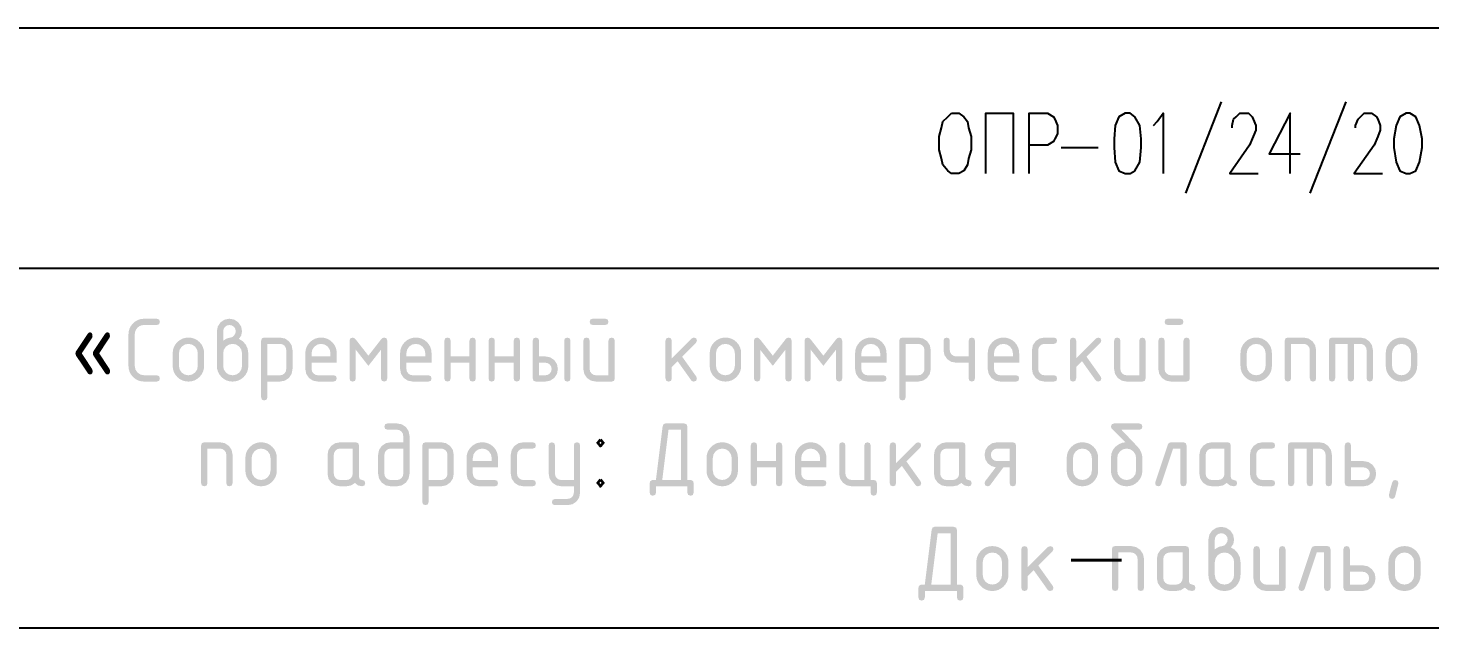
# Model space of a CAD drawing. Header units: millimetres. Extents: x 0 to 420, y 0 to 297.
# Drawn here: x 320.28 to 368.44, y 26.54 to 47.16 of the extents above; entities that cross this region are included whole.
import ezdxf

# ---------------------------------------------------------------- set-up
doc = ezdxf.new("R2010")
doc.units = ezdxf.units.MM
doc.layers.get('0').update_dxf_attribs({"linetype": 'CONTINUOUS'})
doc.styles.get("Standard").update_dxf_attribs({"font": 'STANDARD'})

msp = doc.modelspace()

# ---------------------------------------------------------------- hatches: boundary and pattern name
at = {"true_color": 0x000007}
for points in [[(324.699274, 37.170387), (324.780164, 37.14324), (324.807312, 37.062349), (324.780164, 36.981251), (324.699274, 36.954311), (324.267672, 36.954311), (324.180046, 36.944286), (324.104099, 36.91421), (324.039934, 36.864084), (323.987655, 36.793907), (323.954444, 36.714946), (323.943557, 36.630196), (323.943557, 35.550365), (323.967191, 35.425584), (324.038366, 35.32106), (324.142891, 35.249884), (324.267672, 35.226251), (324.699274, 35.226251), (324.780164, 35.199104), (324.807312, 35.118213), (324.780164, 35.037115), (324.699274, 35.010175), (324.267672, 35.010175), (324.159453, 35.020002), (324.059657, 35.049518), (323.968233, 35.098774), (323.885129, 35.167822), (323.81608, 35.250926), (323.766824, 35.342351), (323.737308, 35.442146), (323.727481, 35.550365), (323.727481, 36.630196), (323.737308, 36.738097), (323.766824, 36.837729), (323.81608, 36.929093), (323.885129, 37.012188), (323.968233, 37.081323), (324.059657, 37.130769), (324.159453, 37.160474), (324.267672, 37.170387)], [(331.971118, 35.550365), (331.538965, 36.103234), (331.538965, 35.118213), (331.511818, 35.037115), (331.430927, 35.010175), (331.349829, 35.037115), (331.322888, 35.118213), (331.322888, 36.41412), (331.349829, 36.495011), (331.430927, 36.522158), (331.484739, 36.504864), (331.538965, 36.453256), (331.971118, 35.900387), (332.402719, 36.453256), (332.456532, 36.504864), (332.510757, 36.522158), (332.591648, 36.495011), (332.618796, 36.41412), (332.618796, 35.118213), (332.591648, 35.037115), (332.510757, 35.010175), (332.42966, 35.037115), (332.402719, 35.118213), (332.402719, 36.103234)], [(334.796064, 35.658404), (334.796064, 35.118213), (334.768917, 35.037115), (334.688026, 35.010175), (334.606928, 35.037115), (334.579988, 35.118213), (334.579988, 36.41412), (334.606928, 36.495011), (334.688026, 36.522158), (334.768917, 36.495011), (334.796064, 36.41412), (334.796064, 35.87448), (335.443742, 35.87448), (335.443742, 36.41412), (335.470683, 36.495011), (335.55178, 36.522158), (335.632671, 36.495011), (335.659819, 36.41412), (335.659819, 35.118213), (335.632671, 35.037115), (335.55178, 35.010175), (335.470683, 35.037115), (335.443742, 35.118213), (335.443742, 35.658404)], [(336.315146, 35.658404), (336.315146, 35.118213), (336.287998, 35.037115), (336.207108, 35.010175), (336.12601, 35.037115), (336.099069, 35.118213), (336.099069, 36.41412), (336.12601, 36.495011), (336.207108, 36.522158), (336.287998, 36.495011), (336.315146, 36.41412), (336.315146, 35.87448), (336.962824, 35.87448), (336.962824, 36.41412), (336.989764, 36.495011), (337.070862, 36.522158), (337.151753, 36.495011), (337.1789, 36.41412), (337.1789, 35.118213), (337.151753, 35.037115), (337.070862, 35.010175), (336.989764, 35.037115), (336.962824, 35.118213), (336.962824, 35.658404)], [(342.39484, 35.812193), (343.073937, 36.49129), (343.150556, 36.522158), (343.231447, 36.495011), (343.258594, 36.41412), (343.226073, 36.339155), (342.751476, 35.864558), (343.237648, 35.1805), (343.258594, 35.116559), (343.231447, 35.036702), (343.150556, 35.010175), (343.099224, 35.021474), (343.060708, 35.055925), (342.596034, 35.709115), (342.39484, 35.507922), (342.39484, 35.118213), (342.367693, 35.037115), (342.286802, 35.010175), (342.205704, 35.037115), (342.178764, 35.118213), (342.178764, 36.41412), (342.205704, 36.495011), (342.286802, 36.522158), (342.367693, 36.495011), (342.39484, 36.41412)], [(345.865156, 35.550365), (345.433003, 36.103234), (345.433003, 35.118213), (345.405856, 35.037115), (345.324965, 35.010175), (345.243867, 35.037115), (345.216927, 35.118213), (345.216927, 36.41412), (345.243867, 36.495011), (345.324965, 36.522158), (345.378777, 36.504864), (345.433003, 36.453256), (345.865156, 35.900387), (346.296757, 36.453256), (346.35057, 36.504864), (346.404795, 36.522158), (346.485686, 36.495011), (346.512834, 36.41412), (346.512834, 35.118213), (346.485686, 35.037115), (346.404795, 35.010175), (346.323698, 35.037115), (346.296757, 35.118213), (346.296757, 36.103234)], [(347.603174, 35.550365), (347.171021, 36.103234), (347.171021, 35.118213), (347.143873, 35.037115), (347.062983, 35.010175), (346.981885, 35.037115), (346.954944, 35.118213), (346.954944, 36.41412), (346.981885, 36.495011), (347.062983, 36.522158), (347.116795, 36.504864), (347.171021, 36.453256), (347.603174, 35.900387), (348.034775, 36.453256), (348.088588, 36.504864), (348.142813, 36.522158), (348.223704, 36.495011), (348.250852, 36.41412), (348.250852, 35.118213), (348.223704, 35.037115), (348.142813, 35.010175), (348.061716, 35.037115), (348.034775, 35.118213), (348.034775, 36.103234)], [(352.810956, 36.41412), (352.810956, 35.118213), (352.783809, 35.037115), (352.702918, 35.010175), (352.62182, 35.037115), (352.59488, 35.118213), (352.59488, 35.658404), (352.163278, 35.658404), (351.997569, 35.68941), (351.857905, 35.782427), (351.762682, 35.919542), (351.731125, 36.082288), (351.731125, 36.41412), (351.758066, 36.495011), (351.839163, 36.522158), (351.920054, 36.495011), (351.947202, 36.41412), (351.947202, 36.090005), (351.96298, 36.007736), (352.010591, 35.93787), (352.080527, 35.890259), (352.163278, 35.87448), (352.59488, 35.87448), (352.59488, 36.41412), (352.62182, 36.495011), (352.702918, 36.522158), (352.783809, 36.495011)], [(354.985365, 36.090005), (354.985365, 35.442327), (355.001143, 35.359576), (355.048754, 35.289641), (355.11869, 35.242029), (355.201441, 35.226251), (355.525004, 35.226251), (355.605895, 35.199104), (355.633043, 35.118213), (355.605895, 35.037115), (355.525004, 35.010175), (355.201441, 35.010175), (355.033665, 35.041318), (354.894414, 35.1353), (354.800432, 35.274551), (354.769288, 35.442327), (354.769288, 36.090005), (354.800432, 36.257575), (354.894414, 36.397032), (355.033665, 36.490808), (355.201441, 36.522158), (355.525004, 36.522158), (355.605895, 36.495011), (355.633043, 36.41412), (355.605895, 36.333022), (355.525004, 36.306082), (355.201441, 36.306082), (355.117794, 36.290372), (355.048203, 36.243243), (355.001074, 36.173445)], [(356.288878, 35.812193), (356.967975, 36.49129), (357.044594, 36.522158), (357.125485, 36.495011), (357.152632, 36.41412), (357.120111, 36.339155), (356.645514, 35.864558), (357.131686, 35.1805), (357.152632, 35.116559), (357.125485, 35.036702), (357.044594, 35.010175), (356.993262, 35.021474), (356.954746, 35.055925), (356.490072, 35.709115), (356.288878, 35.507922), (356.288878, 35.118213), (356.261731, 35.037115), (356.18084, 35.010175), (356.099742, 35.037115), (356.072802, 35.118213), (356.072802, 36.41412), (356.099742, 36.495011), (356.18084, 36.522158), (356.261731, 36.495011), (356.288878, 36.41412)], [(358.671714, 36.41412), (358.671714, 35.118213), (358.644566, 35.037115), (358.563676, 35.010175), (358.024036, 35.010175), (357.85626, 35.041318), (357.717009, 35.1353), (357.623027, 35.274551), (357.591883, 35.442327), (357.591883, 36.41412), (357.618824, 36.495011), (357.699921, 36.522158), (357.780812, 36.495011), (357.80796, 36.41412), (357.80796, 35.442327), (357.823738, 35.359576), (357.871349, 35.289641), (357.941285, 35.242029), (358.024036, 35.226251), (358.455637, 35.226251), (358.455637, 36.41412), (358.482578, 36.495011), (358.563676, 36.522158), (358.644566, 36.495011)], [(363.452641, 35.118213), (363.452641, 36.41412), (363.479582, 36.495011), (363.560679, 36.522158), (364.10087, 36.522158), (364.266993, 36.490463), (364.406243, 36.39593), (364.500777, 36.25661), (364.532472, 36.090005), (364.532472, 35.118213), (364.505324, 35.037115), (364.424434, 35.010175), (364.343336, 35.037115), (364.316395, 35.118213), (364.316395, 36.090005), (364.300755, 36.174341), (364.254108, 36.243794), (364.184724, 36.290441), (364.10087, 36.306082), (363.668717, 36.306082), (363.668717, 35.118213), (363.64157, 35.037115), (363.560679, 35.010175), (363.479582, 35.037115)], [(365.079761, 36.522158), (366.051553, 36.522158), (366.218158, 36.490463), (366.357478, 36.39593), (366.452011, 36.25661), (366.483706, 36.090005), (366.483706, 35.118213), (366.456559, 35.037115), (366.375668, 35.010175), (366.29457, 35.037115), (366.26763, 35.118213), (366.26763, 36.090005), (366.251989, 36.174341), (366.205342, 36.243794), (366.135889, 36.290441), (366.051553, 36.306082), (365.835477, 36.306082), (365.835477, 35.118213), (365.808329, 35.037115), (365.727439, 35.010175), (365.646823, 35.037115), (365.619952, 35.118213), (365.619952, 36.306082), (365.187799, 36.306082), (365.187799, 35.118213), (365.160652, 35.037115), (365.079761, 35.010175), (364.998663, 35.037115), (364.971722, 35.118213), (364.971722, 36.41412), (364.998663, 36.495011)], [(326.225246, 31.51971), (326.225246, 32.815617), (326.252187, 32.896508), (326.333284, 32.923655), (326.873475, 32.923655), (327.039598, 32.891961), (327.178849, 32.797427), (327.273382, 32.658107), (327.305077, 32.491503), (327.305077, 31.51971), (327.277929, 31.438613), (327.197039, 31.411672), (327.115941, 31.438613), (327.089, 31.51971), (327.089, 32.491503), (327.07336, 32.575839), (327.026713, 32.645292), (326.957329, 32.691938), (326.873475, 32.707579), (326.441322, 32.707579), (326.441322, 31.51971), (326.414175, 31.438613), (326.333284, 31.411672), (326.252187, 31.438613)], [(337.078261, 32.491503), (337.078261, 31.843825), (337.09404, 31.761073), (337.141651, 31.691138), (337.211586, 31.643527), (337.294338, 31.627748), (337.617901, 31.627748), (337.698792, 31.600601), (337.725939, 31.51971), (337.698792, 31.438613), (337.617901, 31.411672), (337.294338, 31.411672), (337.126561, 31.442816), (336.987311, 31.536798), (336.893328, 31.676049), (336.862185, 31.843825), (336.862185, 32.491503), (336.893328, 32.659072), (336.987311, 32.79853), (337.126561, 32.892305), (337.294338, 32.923655), (337.617901, 32.923655), (337.698792, 32.896508), (337.725939, 32.815617), (337.698792, 32.73452), (337.617901, 32.707579), (337.294338, 32.707579), (337.210691, 32.691869), (337.1411, 32.64474), (337.093971, 32.574943)], [(339.029453, 31.192288), (339.029453, 31.411672), (338.597851, 31.411672), (338.430075, 31.443091), (338.290824, 31.537349), (338.196842, 31.676944), (338.165698, 31.843825), (338.165698, 32.815617), (338.192639, 32.896508), (338.273736, 32.923655), (338.354627, 32.896508), (338.381775, 32.815617), (338.381775, 31.843825), (338.397553, 31.761073), (338.445164, 31.691138), (338.5151, 31.643527), (338.597851, 31.627748), (339.029453, 31.627748), (339.029453, 32.815617), (339.056393, 32.896508), (339.137491, 32.923655), (339.218382, 32.896508), (339.245529, 32.815617), (339.245529, 31.195595), (339.214592, 31.029404), (339.122057, 30.889671), (338.984253, 30.795138), (338.818337, 30.763443), (338.381775, 30.763443), (338.300677, 30.79059), (338.273736, 30.871481), (338.306258, 30.946997), (338.381775, 30.979519), (338.813927, 30.979519), (338.897781, 30.994746), (338.967165, 31.040153), (339.013812, 31.108779)], [(345.323953, 32.059901), (345.323953, 31.51971), (345.296806, 31.438613), (345.215915, 31.411672), (345.134818, 31.438613), (345.107877, 31.51971), (345.107877, 32.815617), (345.134818, 32.896508), (345.215915, 32.923655), (345.296806, 32.896508), (345.323953, 32.815617), (345.323953, 32.275977), (345.971631, 32.275977), (345.971631, 32.815617), (345.998572, 32.896508), (346.07967, 32.923655), (346.16056, 32.896508), (346.187708, 32.815617), (346.187708, 31.51971), (346.16056, 31.438613), (346.07967, 31.411672), (345.998572, 31.438613), (345.971631, 31.51971), (345.971631, 32.059901)], [(349.333909, 31.627748), (349.4148, 31.600601), (349.441947, 31.51971), (349.441947, 31.195595), (349.4148, 31.114705), (349.333909, 31.087557), (349.252811, 31.114705), (349.225871, 31.195595), (349.225871, 31.411672), (348.578193, 31.411672), (348.410417, 31.443091), (348.271166, 31.537349), (348.177184, 31.676944), (348.14604, 31.843825), (348.14604, 32.815617), (348.172981, 32.896508), (348.254078, 32.923655), (348.334969, 32.896508), (348.362116, 32.815617), (348.362116, 31.843825), (348.377895, 31.761073), (348.425506, 31.691138), (348.495442, 31.643527), (348.578193, 31.627748), (349.009794, 31.627748), (349.009794, 32.815617), (349.036735, 32.896508), (349.117833, 32.923655), (349.198723, 32.896508), (349.225871, 32.815617), (349.225871, 31.627748)], [(350.100134, 32.21369), (350.779232, 32.892787), (350.85585, 32.923655), (350.936741, 32.896508), (350.963889, 32.815617), (350.931367, 32.740652), (350.456771, 32.266056), (350.942942, 31.581997), (350.963889, 31.518056), (350.936741, 31.438199), (350.85585, 31.411672), (350.804519, 31.422972), (350.766002, 31.457423), (350.301328, 32.110613), (350.100134, 31.909419), (350.100134, 31.51971), (350.072987, 31.438613), (349.992096, 31.411672), (349.910999, 31.438613), (349.884058, 31.51971), (349.884058, 32.815617), (349.910999, 32.896508), (349.992096, 32.923655), (350.072987, 32.896508), (350.100134, 32.815617)], [(359.542106, 32.923655), (359.973708, 32.923655), (360.054599, 32.896508), (360.081746, 32.815617), (360.081746, 31.51971), (360.054599, 31.438613), (359.973708, 31.411672), (359.89261, 31.438613), (359.865669, 31.51971), (359.865669, 32.707579), (359.618725, 32.707579), (359.211377, 31.485535), (359.173481, 31.43), (359.109953, 31.411672), (359.028856, 31.439026), (359.001915, 31.521364), (359.006876, 31.553885), (359.434068, 32.835461), (359.475478, 32.901469)], [(362.475091, 32.491503), (362.475091, 31.843825), (362.490869, 31.761073), (362.538481, 31.691138), (362.608416, 31.643527), (362.691167, 31.627748), (363.014731, 31.627748), (363.095621, 31.600601), (363.122769, 31.51971), (363.095621, 31.438613), (363.014731, 31.411672), (362.691167, 31.411672), (362.523391, 31.442816), (362.38414, 31.536798), (362.290158, 31.676049), (362.259014, 31.843825), (362.259014, 32.491503), (362.290158, 32.659072), (362.38414, 32.79853), (362.523391, 32.892305), (362.691167, 32.923655), (363.014731, 32.923655), (363.095621, 32.896508), (363.122769, 32.815617), (363.095621, 32.73452), (363.014731, 32.707579), (362.691167, 32.707579), (362.60752, 32.691869), (362.537929, 32.64474), (362.490801, 32.574943)], [(363.670566, 32.923655), (364.642359, 32.923655), (364.808963, 32.891961), (364.948283, 32.797427), (365.042817, 32.658107), (365.074511, 32.491503), (365.074511, 31.51971), (365.047364, 31.438613), (364.966473, 31.411672), (364.885376, 31.438613), (364.858435, 31.51971), (364.858435, 32.491503), (364.842794, 32.575839), (364.796148, 32.645292), (364.726695, 32.691938), (364.642359, 32.707579), (364.426282, 32.707579), (364.426282, 31.51971), (364.399135, 31.438613), (364.318244, 31.411672), (364.237629, 31.438613), (364.210757, 31.51971), (364.210757, 32.707579), (363.778604, 32.707579), (363.778604, 31.51971), (363.751457, 31.438613), (363.670566, 31.411672), (363.589469, 31.438613), (363.562528, 31.51971), (363.562528, 32.815617), (363.589469, 32.896508)], [(367.251272, 31.627748), (367.332163, 31.601014), (367.35931, 31.521364), (367.352299, 31.487051), (367.331336, 31.398994), (367.296523, 31.257194), (367.247964, 31.06165), (367.211722, 31.000121), (367.143234, 30.979519), (367.062136, 31.006666), (367.035195, 31.087557), (367.042129, 31.144091), (367.062963, 31.239279), (367.09775, 31.373121), (367.146541, 31.545617), (367.183817, 31.607147)], [(354.624981, 28.631724), (355.318409, 29.325153), (355.397233, 29.357123), (355.479847, 29.329494), (355.507476, 29.24688), (355.473852, 29.16971), (354.989334, 28.685192), (355.485428, 27.986802), (355.507476, 27.921759), (355.479847, 27.840179), (355.397233, 27.813169), (355.344799, 27.824814), (355.30518, 27.860023), (354.830584, 28.526442), (354.624981, 28.32139), (354.624981, 27.923412), (354.597351, 27.840592), (354.514738, 27.813169), (354.431917, 27.840592), (354.404494, 27.923412), (354.404494, 29.24688), (354.431917, 29.329494), (354.514738, 29.357123), (354.597351, 29.329494), (354.624981, 29.24688)], [(357.515274, 27.923412), (357.515274, 29.24688), (357.542697, 29.329494), (357.625517, 29.357123), (358.177284, 29.357123), (358.34692, 29.324877), (358.489272, 29.228139), (358.58601, 29.085787), (358.618256, 28.916151), (358.618256, 27.923412), (358.590626, 27.840592), (358.508013, 27.813169), (358.425193, 27.840592), (358.39777, 27.923412), (358.39777, 28.916151), (358.381716, 29.001658), (358.333829, 29.072696), (358.262791, 29.120583), (358.177284, 29.136637), (357.73576, 29.136637), (357.73576, 27.923412), (357.708131, 27.840592), (357.625517, 27.813169), (357.542697, 27.840592)], [(363.481298, 29.24688), (363.481298, 27.923412), (363.453669, 27.840592), (363.371055, 27.813169), (362.819289, 27.813169), (362.648274, 27.845071), (362.506199, 27.941051), (362.410218, 28.083127), (362.378317, 28.254141), (362.378317, 29.24688), (362.40574, 29.329494), (362.48856, 29.357123), (362.571173, 29.329494), (362.598803, 29.24688), (362.598803, 28.254141), (362.614995, 28.170219), (362.663846, 28.098699), (362.735366, 28.049847), (362.819289, 28.033655), (363.260812, 28.033655), (363.260812, 29.24688), (363.288235, 29.329494), (363.371055, 29.357123), (363.453669, 29.329494)], [(364.47624, 29.357123), (364.917763, 29.357123), (365.000377, 29.329494), (365.028006, 29.24688), (365.028006, 27.923412), (365.000377, 27.840592), (364.917763, 27.813169), (364.834943, 27.840592), (364.80752, 27.923412), (364.80752, 29.136637), (364.555064, 29.136637), (364.138896, 27.888134), (364.100518, 27.831842), (364.035268, 27.813169), (363.952448, 27.841006), (363.925025, 27.925066), (363.929986, 27.95869), (364.365997, 29.266724), (364.408509, 29.334454)]]:
    msp.add_hatch(color=0, dxfattribs=at).paths.add_polyline_path(points, flags=0)
h = msp.add_hatch(color=0, dxfattribs=at)
h.paths.add_polyline_path([(326.98172, 36.41412), (327.113254, 36.495011), (327.233626, 36.522158), (327.298187, 36.540899), (327.3582, 36.597675), (327.399886, 36.667541), (327.413873, 36.738234), (327.398232, 36.822157), (327.351586, 36.892023), (327.281719, 36.93867), (327.197797, 36.954311), (327.11415, 36.938326), (327.044559, 36.890921), (326.99743, 36.821192), (326.98172, 36.738234)], flags=0)
h.paths.add_polyline_path([(327.52136, 36.478061), (327.654892, 36.397032), (327.757831, 36.279623), (327.823564, 36.13741), (327.845475, 35.981967), (327.845475, 35.550365), (327.835561, 35.441518), (327.805856, 35.341455), (327.75641, 35.250074), (327.687276, 35.167271), (327.604189, 35.098541), (327.512885, 35.049449), (327.413417, 35.019993), (327.305835, 35.010175), (327.196987, 35.020002), (327.096924, 35.049518), (327.005543, 35.098774), (326.92274, 35.167822), (326.854011, 35.250926), (326.804918, 35.342351), (326.775463, 35.442146), (326.765644, 35.550365), (326.765644, 36.738234), (326.797063, 36.905804), (326.891321, 37.045261), (327.030916, 37.139037), (327.197797, 37.170387), (327.364884, 37.138692), (327.504272, 37.044159), (327.598048, 36.904839), (327.629398, 36.738234), (327.602251, 36.591198)], flags=0)
h.paths.add_polyline_path([(327.629398, 35.550365), (327.629398, 35.981967), (327.605834, 36.106335), (327.535141, 36.211273), (327.430823, 36.282242), (327.305835, 36.306082), (327.180089, 36.282242), (327.075427, 36.211273), (327.005009, 36.106335), (326.98172, 35.981967), (326.98172, 35.550365), (327.005009, 35.42462), (327.075427, 35.319958), (327.180089, 35.24954), (327.305835, 35.226251), (327.430823, 35.249884), (327.535141, 35.32106), (327.605834, 35.425584)], flags=0)
h = msp.add_hatch(color=0, dxfattribs=at)
h.paths.add_polyline_path([(340.435999, 36.41412), (340.435999, 35.118213), (340.408852, 35.037115), (340.327961, 35.010175), (339.788321, 35.010175), (339.620545, 35.041318), (339.481295, 35.1353), (339.387312, 35.274551), (339.356169, 35.442327), (339.356169, 36.41412), (339.383109, 36.495011), (339.464207, 36.522158), (339.545098, 36.495011), (339.572245, 36.41412), (339.572245, 35.442327), (339.588024, 35.359576), (339.635635, 35.289641), (339.70557, 35.242029), (339.788321, 35.226251), (340.219923, 35.226251), (340.219923, 36.41412), (340.246864, 36.495011), (340.327961, 36.522158), (340.408852, 36.495011)], flags=0)
h.paths.add_polyline_path([(340.110231, 36.954311), (339.680283, 36.954311), (339.599186, 36.981251), (339.572245, 37.062349), (339.599186, 37.14324), (339.680283, 37.170387), (340.110231, 37.170387), (340.191122, 37.14324), (340.218269, 37.062349), (340.191122, 36.981251)], flags=0)
h = msp.add_hatch(color=0, dxfattribs=at)
h.paths.add_polyline_path([(360.190795, 36.41412), (360.190795, 35.118213), (360.163648, 35.037115), (360.082757, 35.010175), (359.543117, 35.010175), (359.375341, 35.041318), (359.23609, 35.1353), (359.142108, 35.274551), (359.110965, 35.442327), (359.110965, 36.41412), (359.137905, 36.495011), (359.219003, 36.522158), (359.299894, 36.495011), (359.327041, 36.41412), (359.327041, 35.442327), (359.34282, 35.359576), (359.390431, 35.289641), (359.460366, 35.242029), (359.543117, 35.226251), (359.974719, 35.226251), (359.974719, 36.41412), (360.00166, 36.495011), (360.082757, 36.522158), (360.163648, 36.495011)], flags=0)
h.paths.add_polyline_path([(359.865027, 36.954311), (359.435079, 36.954311), (359.353982, 36.981251), (359.327041, 37.062349), (359.353982, 37.14324), (359.435079, 37.170387), (359.865027, 37.170387), (359.945918, 37.14324), (359.973065, 37.062349), (359.945918, 36.981251)], flags=0)
h = msp.add_hatch(color=0, dxfattribs=at)
h.paths.add_polyline_path([(325.246562, 35.550365), (325.246562, 35.981967), (325.25639, 36.089867), (325.285905, 36.1895), (325.335162, 36.280864), (325.40421, 36.363959), (325.487314, 36.433094), (325.578739, 36.482539), (325.678534, 36.512245), (325.786753, 36.522158), (325.895679, 36.512348), (325.995871, 36.482953), (326.087278, 36.434024), (326.169848, 36.365613), (326.238259, 36.283034), (326.287188, 36.191567), (326.316583, 36.091211), (326.326393, 35.981967), (326.326393, 35.550365), (326.31648, 35.442146), (326.286775, 35.342351), (326.237329, 35.250926), (326.168194, 35.167822), (326.085107, 35.098774), (325.993804, 35.049518), (325.894335, 35.020002), (325.786753, 35.010175), (325.678534, 35.020002), (325.578739, 35.049518), (325.487314, 35.098774), (325.40421, 35.167822), (325.335162, 35.250926), (325.285905, 35.342351), (325.25639, 35.442146)], flags=0)
h.paths.add_polyline_path([(326.110317, 35.550365), (326.110317, 35.981967), (326.086477, 36.106335), (326.015508, 36.211273), (325.910846, 36.282242), (325.786753, 36.306082), (325.661972, 36.282242), (325.557448, 36.211273), (325.486272, 36.106335), (325.462639, 35.981967), (325.462639, 35.550365), (325.485928, 35.42462), (325.556345, 35.319958), (325.661007, 35.24954), (325.786753, 35.226251), (325.910846, 35.249884), (326.015508, 35.32106), (326.086477, 35.425584)], flags=0)
h = msp.add_hatch(color=0, dxfattribs=at)
h.paths.add_polyline_path([(328.284725, 36.41412), (328.311666, 36.495011), (328.392764, 36.522158), (328.932955, 36.522158), (329.100042, 36.490808), (329.23943, 36.397032), (329.333206, 36.257575), (329.364556, 36.090005), (329.364556, 35.442327), (329.333206, 35.275447), (329.23943, 35.135852), (329.100042, 35.041594), (328.932955, 35.010175), (328.500802, 35.010175), (328.500802, 34.469984), (328.473655, 34.389093), (328.392764, 34.361945), (328.311666, 34.389093), (328.284725, 34.469984)], flags=0)
h.paths.add_polyline_path([(328.500802, 36.306082), (328.500802, 35.226251), (328.932955, 35.226251), (329.015913, 35.241961), (329.085641, 35.289089), (329.13277, 35.35868), (329.14848, 35.442327), (329.14848, 36.090005), (329.132839, 36.174341), (329.086192, 36.243794), (329.016808, 36.290441), (328.932955, 36.306082)], flags=0)
h = msp.add_hatch(color=0, dxfattribs=at)
h.paths.add_polyline_path([(330.343998, 36.306082), (330.219217, 36.282242), (330.114692, 36.211273), (330.043517, 36.106335), (330.019883, 35.981967), (330.019883, 35.87448), (330.667561, 35.87448), (330.667561, 35.981967), (330.643721, 36.106335), (330.572752, 36.211273), (330.46809, 36.282242)], flags=0)
h.paths.add_polyline_path([(330.019883, 35.658404), (330.019883, 35.442327), (330.035662, 35.359576), (330.083273, 35.289641), (330.153209, 35.242029), (330.23596, 35.226251), (330.7756, 35.226251), (330.85649, 35.199104), (330.883638, 35.118213), (330.85649, 35.037115), (330.7756, 35.010175), (330.23596, 35.010175), (330.068184, 35.041318), (329.928933, 35.1353), (329.834951, 35.274551), (329.803807, 35.442327), (329.803807, 35.981967), (329.813634, 36.089867), (329.84315, 36.1895), (329.892406, 36.280864), (329.961455, 36.363959), (330.044559, 36.433094), (330.135983, 36.482539), (330.235779, 36.512245), (330.343998, 36.522158), (330.452923, 36.512348), (330.553115, 36.482953), (330.644522, 36.434024), (330.727093, 36.365613), (330.795504, 36.283034), (330.844433, 36.191567), (330.873828, 36.091211), (330.883638, 35.981967), (330.883638, 35.658404)], flags=0)
h = msp.add_hatch(color=0, dxfattribs=at)
h.paths.add_polyline_path([(333.601097, 36.306082), (333.476316, 36.282242), (333.371792, 36.211273), (333.300616, 36.106335), (333.276983, 35.981967), (333.276983, 35.87448), (333.924661, 35.87448), (333.924661, 35.981967), (333.900821, 36.106335), (333.829852, 36.211273), (333.72519, 36.282242)], flags=0)
h.paths.add_polyline_path([(333.276983, 35.658404), (333.276983, 35.442327), (333.292761, 35.359576), (333.340372, 35.289641), (333.410308, 35.242029), (333.493059, 35.226251), (334.032699, 35.226251), (334.11359, 35.199104), (334.140737, 35.118213), (334.11359, 35.037115), (334.032699, 35.010175), (333.493059, 35.010175), (333.325283, 35.041318), (333.186032, 35.1353), (333.09205, 35.274551), (333.060906, 35.442327), (333.060906, 35.981967), (333.070733, 36.089867), (333.100249, 36.1895), (333.149506, 36.280864), (333.218554, 36.363959), (333.301658, 36.433094), (333.393082, 36.482539), (333.492878, 36.512245), (333.601097, 36.522158), (333.710023, 36.512348), (333.810215, 36.482953), (333.901622, 36.434024), (333.984192, 36.365613), (334.052603, 36.283034), (334.101532, 36.191567), (334.130927, 36.091211), (334.140737, 35.981967), (334.140737, 35.658404)], flags=0)
h = msp.add_hatch(color=0, dxfattribs=at)
h.paths.add_polyline_path([(338.481905, 35.442327), (338.450555, 35.274551), (338.356779, 35.1353), (338.217391, 35.041318), (338.050304, 35.010175), (337.726189, 35.010175), (337.645091, 35.037115), (337.618151, 35.118213), (337.618151, 36.41412), (337.645091, 36.495011), (337.726189, 36.522158), (337.80708, 36.495011), (337.834227, 36.41412), (337.834227, 35.87448), (338.050304, 35.87448), (338.217391, 35.843061), (338.356779, 35.748803), (338.450555, 35.609414)], flags=0)
h.paths.add_polyline_path([(338.26638, 35.442327), (338.250739, 35.52625), (338.204093, 35.596116), (338.134226, 35.642763), (338.050304, 35.658404), (337.834227, 35.658404), (337.834227, 35.226251), (338.050304, 35.226251), (338.133261, 35.241961), (338.20299, 35.289089), (338.250395, 35.35868)], flags=0)
h.paths.add_polyline_path([(338.697982, 36.41412), (338.724922, 36.495011), (338.80602, 36.522158), (338.886911, 36.495011), (338.914058, 36.41412), (338.914058, 35.118213), (338.886911, 35.037115), (338.80602, 35.010175), (338.724922, 35.037115), (338.697982, 35.118213)], flags=0)
h = msp.add_hatch(color=0, dxfattribs=at)
h.paths.add_polyline_path([(343.697845, 35.550365), (343.697845, 35.981967), (343.707672, 36.089867), (343.737188, 36.1895), (343.786444, 36.280864), (343.855493, 36.363959), (343.938597, 36.433094), (344.030021, 36.482539), (344.129817, 36.512245), (344.238036, 36.522158), (344.346961, 36.512348), (344.447153, 36.482953), (344.53856, 36.434024), (344.621131, 36.365613), (344.689542, 36.283034), (344.738471, 36.191567), (344.767866, 36.091211), (344.777676, 35.981967), (344.777676, 35.550365), (344.767763, 35.442146), (344.738057, 35.342351), (344.688611, 35.250926), (344.619477, 35.167822), (344.53639, 35.098774), (344.445086, 35.049518), (344.345618, 35.020002), (344.238036, 35.010175), (344.129817, 35.020002), (344.030021, 35.049518), (343.938597, 35.098774), (343.855493, 35.167822), (343.786444, 35.250926), (343.737188, 35.342351), (343.707672, 35.442146)], flags=0)
h.paths.add_polyline_path([(344.561599, 35.550365), (344.561599, 35.981967), (344.537759, 36.106335), (344.46679, 36.211273), (344.362128, 36.282242), (344.238036, 36.306082), (344.113255, 36.282242), (344.00873, 36.211273), (343.937555, 36.106335), (343.913921, 35.981967), (343.913921, 35.550365), (343.93721, 35.42462), (344.007628, 35.319958), (344.11229, 35.24954), (344.238036, 35.226251), (344.362128, 35.249884), (344.46679, 35.32106), (344.537759, 35.425584)], flags=0)
h = msp.add_hatch(color=0, dxfattribs=at)
h.paths.add_polyline_path([(349.233153, 36.306082), (349.108372, 36.282242), (349.003848, 36.211273), (348.932672, 36.106335), (348.909039, 35.981967), (348.909039, 35.87448), (349.556717, 35.87448), (349.556717, 35.981967), (349.532877, 36.106335), (349.461908, 36.211273), (349.357246, 36.282242)], flags=0)
h.paths.add_polyline_path([(348.909039, 35.658404), (348.909039, 35.442327), (348.924817, 35.359576), (348.972428, 35.289641), (349.042364, 35.242029), (349.125115, 35.226251), (349.664755, 35.226251), (349.745646, 35.199104), (349.772793, 35.118213), (349.745646, 35.037115), (349.664755, 35.010175), (349.125115, 35.010175), (348.957339, 35.041318), (348.818088, 35.1353), (348.724106, 35.274551), (348.692962, 35.442327), (348.692962, 35.981967), (348.702789, 36.089867), (348.732305, 36.1895), (348.781561, 36.280864), (348.85061, 36.363959), (348.933714, 36.433094), (349.025138, 36.482539), (349.124934, 36.512245), (349.233153, 36.522158), (349.342079, 36.512348), (349.442271, 36.482953), (349.533678, 36.434024), (349.616248, 36.365613), (349.684659, 36.283034), (349.733588, 36.191567), (349.762983, 36.091211), (349.772793, 35.981967), (349.772793, 35.658404)], flags=0)
h = msp.add_hatch(color=0, dxfattribs=at)
h.paths.add_polyline_path([(350.212044, 36.41412), (350.238984, 36.495011), (350.320082, 36.522158), (350.860273, 36.522158), (351.02736, 36.490808), (351.166749, 36.397032), (351.260524, 36.257575), (351.291874, 36.090005), (351.291874, 35.442327), (351.260524, 35.275447), (351.166749, 35.135852), (351.02736, 35.041594), (350.860273, 35.010175), (350.42812, 35.010175), (350.42812, 34.469984), (350.400973, 34.389093), (350.320082, 34.361945), (350.238984, 34.389093), (350.212044, 34.469984)], flags=0)
h.paths.add_polyline_path([(350.42812, 36.306082), (350.42812, 35.226251), (350.860273, 35.226251), (350.943231, 35.241961), (351.01296, 35.289089), (351.060088, 35.35868), (351.075798, 35.442327), (351.075798, 36.090005), (351.060157, 36.174341), (351.013511, 36.243794), (350.944127, 36.290441), (350.860273, 36.306082)], flags=0)
h = msp.add_hatch(color=0, dxfattribs=at)
h.paths.add_polyline_path([(353.790398, 36.306082), (353.665616, 36.282242), (353.561092, 36.211273), (353.489916, 36.106335), (353.466283, 35.981967), (353.466283, 35.87448), (354.113961, 35.87448), (354.113961, 35.981967), (354.090121, 36.106335), (354.019152, 36.211273), (353.91449, 36.282242)], flags=0)
h.paths.add_polyline_path([(353.466283, 35.658404), (353.466283, 35.442327), (353.482062, 35.359576), (353.529673, 35.289641), (353.599608, 35.242029), (353.68236, 35.226251), (354.221999, 35.226251), (354.30289, 35.199104), (354.330037, 35.118213), (354.30289, 35.037115), (354.221999, 35.010175), (353.68236, 35.010175), (353.514583, 35.041318), (353.375333, 35.1353), (353.28135, 35.274551), (353.250207, 35.442327), (353.250207, 35.981967), (353.260034, 36.089867), (353.28955, 36.1895), (353.338806, 36.280864), (353.407854, 36.363959), (353.490959, 36.433094), (353.582383, 36.482539), (353.682179, 36.512245), (353.790398, 36.522158), (353.899323, 36.512348), (353.999515, 36.482953), (354.090922, 36.434024), (354.173492, 36.365613), (354.241903, 36.283034), (354.290832, 36.191567), (354.320228, 36.091211), (354.330037, 35.981967), (354.330037, 35.658404)], flags=0)
h = msp.add_hatch(color=0, dxfattribs=at)
h.paths.add_polyline_path([(361.933559, 35.550365), (361.933559, 35.981967), (361.943387, 36.089867), (361.972902, 36.1895), (362.022159, 36.280864), (362.091207, 36.363959), (362.174311, 36.433094), (362.265736, 36.482539), (362.365531, 36.512245), (362.47375, 36.522158), (362.582676, 36.512348), (362.682868, 36.482953), (362.774275, 36.434024), (362.856845, 36.365613), (362.925256, 36.283034), (362.974185, 36.191567), (363.00358, 36.091211), (363.01339, 35.981967), (363.01339, 35.550365), (363.003477, 35.442146), (362.973772, 35.342351), (362.924326, 35.250926), (362.855191, 35.167822), (362.772104, 35.098774), (362.680801, 35.049518), (362.581332, 35.020002), (362.47375, 35.010175), (362.365531, 35.020002), (362.265736, 35.049518), (362.174311, 35.098774), (362.091207, 35.167822), (362.022159, 35.250926), (361.972902, 35.342351), (361.943387, 35.442146)], flags=0)
h.paths.add_polyline_path([(362.797314, 35.550365), (362.797314, 35.981967), (362.773474, 36.106335), (362.702505, 36.211273), (362.597843, 36.282242), (362.47375, 36.306082), (362.348969, 36.282242), (362.244445, 36.211273), (362.173269, 36.106335), (362.149636, 35.981967), (362.149636, 35.550365), (362.172925, 35.42462), (362.243342, 35.319958), (362.348004, 35.24954), (362.47375, 35.226251), (362.597843, 35.249884), (362.702505, 35.32106), (362.773474, 35.425584)], flags=0)
h = msp.add_hatch(color=0, dxfattribs=at)
h.paths.add_polyline_path([(366.925308, 35.550365), (366.925308, 35.981967), (366.935136, 36.089867), (366.964651, 36.1895), (367.013908, 36.280864), (367.082956, 36.363959), (367.16606, 36.433094), (367.257485, 36.482539), (367.35728, 36.512245), (367.465499, 36.522158), (367.574425, 36.512348), (367.674617, 36.482953), (367.766024, 36.434024), (367.848594, 36.365613), (367.917005, 36.283034), (367.965934, 36.191567), (367.995329, 36.091211), (368.005139, 35.981967), (368.005139, 35.550365), (367.995226, 35.442146), (367.965521, 35.342351), (367.916075, 35.250926), (367.84694, 35.167822), (367.763853, 35.098774), (367.67255, 35.049518), (367.573081, 35.020002), (367.465499, 35.010175), (367.35728, 35.020002), (367.257485, 35.049518), (367.16606, 35.098774), (367.082956, 35.167822), (367.013908, 35.250926), (366.964651, 35.342351), (366.935136, 35.442146)], flags=0)
h.paths.add_polyline_path([(367.789063, 35.550365), (367.789063, 35.981967), (367.765223, 36.106335), (367.694254, 36.211273), (367.589592, 36.282242), (367.465499, 36.306082), (367.340718, 36.282242), (367.236194, 36.211273), (367.165018, 36.106335), (367.141385, 35.981967), (367.141385, 35.550365), (367.164674, 35.42462), (367.235091, 35.319958), (367.339753, 35.24954), (367.465499, 35.226251), (367.589592, 35.249884), (367.694254, 35.32106), (367.765223, 35.425584)], flags=0)
h = msp.add_hatch(color=0, dxfattribs=at)
h.paths.add_polyline_path([(333.384771, 33.139732), (333.384771, 31.843825), (333.353076, 31.676049), (333.258543, 31.536798), (333.119292, 31.442816), (332.953169, 31.411672), (332.737093, 31.411672), (332.569317, 31.443091), (332.430066, 31.537349), (332.336084, 31.676944), (332.30494, 31.843825), (332.30494, 32.491503), (332.33636, 32.659072), (332.430617, 32.79853), (332.570213, 32.892305), (332.737093, 32.923655), (333.168695, 32.923655), (333.168695, 33.139732), (333.153054, 33.223654), (333.106407, 33.293521), (333.037023, 33.340167), (332.953169, 33.355808), (332.629055, 33.355808), (332.547957, 33.382749), (332.521017, 33.463846), (332.547957, 33.544737), (332.629055, 33.571885), (332.953169, 33.571885), (333.120257, 33.54019), (333.259645, 33.445656), (333.353421, 33.306337)], flags=0)
h.paths.add_polyline_path([(333.168695, 31.843825), (333.168695, 32.707579), (332.737093, 32.707579), (332.653446, 32.691869), (332.583855, 32.64474), (332.536726, 32.574943), (332.521017, 32.491503), (332.521017, 31.843825), (332.536795, 31.761073), (332.584406, 31.691138), (332.654342, 31.643527), (332.737093, 31.627748), (332.953169, 31.627748), (333.036127, 31.643458), (333.105856, 31.690587), (333.152985, 31.760178)], flags=0)
h = msp.add_hatch(color=0, dxfattribs=at)
h.paths.add_polyline_path([(342.931117, 31.627748), (343.023307, 31.626095), (343.071677, 31.621134), (343.128245, 31.585718), (343.147193, 31.51971), (343.147193, 31.195595), (343.120046, 31.114705), (343.039155, 31.087557), (342.958057, 31.114705), (342.931117, 31.195595), (342.931117, 31.411672), (341.851286, 31.411672), (341.851286, 31.195595), (341.824139, 31.114705), (341.743248, 31.087557), (341.66215, 31.114705), (341.63521, 31.195595), (341.63521, 31.51971), (341.653882, 31.585718), (341.710175, 31.621134), (341.7582, 31.626095), (341.849632, 31.627748), (342.08004, 33.470461), (342.110357, 33.546391), (342.175401, 33.571885), (342.823079, 33.571885), (342.903969, 33.544737), (342.931117, 33.463846)], flags=0)
h.paths.add_polyline_path([(342.71504, 31.627748), (342.71504, 33.355808), (342.283439, 33.355808), (342.067362, 31.627748)], flags=0)
h = msp.add_hatch(color=0, dxfattribs=at)
h.paths.add_polyline_path([(358.562664, 32.383464), (358.562664, 31.951863), (358.552751, 31.843644), (358.523046, 31.743848), (358.4736, 31.652424), (358.404466, 31.569319), (358.321378, 31.500271), (358.230075, 31.451015), (358.130606, 31.421499), (358.023025, 31.411672), (357.914806, 31.421499), (357.81501, 31.451015), (357.723586, 31.500271), (357.640481, 31.569319), (357.571433, 31.652424), (357.522177, 31.743848), (357.492661, 31.843644), (357.482834, 31.951863), (357.482834, 32.383464), (357.500309, 32.535496), (357.552769, 32.665824), (357.640266, 32.774448), (357.762851, 32.861368), (357.874541, 32.908015), (357.978376, 32.923655), (357.50378, 33.398252), (357.482834, 33.462193), (357.509774, 33.544324), (357.590872, 33.571885), (358.45628, 33.571885), (358.537171, 33.544737), (358.564318, 33.463846), (358.537171, 33.382749), (358.45628, 33.355808), (357.842777, 33.355808), (358.386275, 32.784749), (358.463368, 32.68957), (358.518498, 32.590928), (358.551614, 32.488876)], flags=0)
h.paths.add_polyline_path([(358.346588, 31.951863), (358.346588, 32.383464), (358.322748, 32.507832), (358.251779, 32.61277), (358.147117, 32.683739), (358.023025, 32.707579), (357.898243, 32.683739), (357.793719, 32.61277), (357.722543, 32.507832), (357.69891, 32.383464), (357.69891, 31.951863), (357.722199, 31.826117), (357.792617, 31.721455), (357.897279, 31.651037), (358.023025, 31.627748), (358.147117, 31.651382), (358.251779, 31.722557), (358.322748, 31.827081)], flags=0)
h = msp.add_hatch(color=0, dxfattribs=at)
h.paths.add_polyline_path([(327.744328, 31.951863), (327.744328, 32.383464), (327.754155, 32.491365), (327.783671, 32.590997), (327.832927, 32.682361), (327.901975, 32.765457), (327.985079, 32.834591), (328.076504, 32.884037), (328.1763, 32.913742), (328.284519, 32.923655), (328.393444, 32.913845), (328.493636, 32.88445), (328.585043, 32.835521), (328.667613, 32.76711), (328.736024, 32.684531), (328.784953, 32.593064), (328.814348, 32.492708), (328.824158, 32.383464), (328.824158, 31.951863), (328.814245, 31.843644), (328.78454, 31.743848), (328.735094, 31.652424), (328.66596, 31.569319), (328.582872, 31.500271), (328.491569, 31.451015), (328.3921, 31.421499), (328.284519, 31.411672), (328.1763, 31.421499), (328.076504, 31.451015), (327.985079, 31.500271), (327.901975, 31.569319), (327.832927, 31.652424), (327.783671, 31.743848), (327.754155, 31.843644)], flags=0)
h.paths.add_polyline_path([(328.608082, 31.951863), (328.608082, 32.383464), (328.584242, 32.507832), (328.513273, 32.61277), (328.408611, 32.683739), (328.284519, 32.707579), (328.159737, 32.683739), (328.055213, 32.61277), (327.984037, 32.507832), (327.960404, 32.383464), (327.960404, 31.951863), (327.983693, 31.826117), (328.054111, 31.721455), (328.158773, 31.651037), (328.284519, 31.627748), (328.408611, 31.651382), (328.513273, 31.722557), (328.584242, 31.827081)], flags=0)
h = msp.add_hatch(color=0, dxfattribs=at)
h.paths.add_polyline_path([(331.430677, 32.707579), (330.999075, 32.707579), (330.915428, 32.691869), (330.845837, 32.64474), (330.798709, 32.574943), (330.782999, 32.491503), (330.782999, 31.843825), (330.798777, 31.761073), (330.846389, 31.691138), (330.916324, 31.643527), (330.999075, 31.627748), (331.215152, 31.627748), (331.29811, 31.643458), (331.367838, 31.690587), (331.414967, 31.760178), (331.430677, 31.843825)], flags=0)
h.paths.add_polyline_path([(331.86283, 31.51971), (331.835682, 31.438613), (331.754791, 31.411672), (331.617677, 31.440266), (331.507847, 31.526325), (331.374728, 31.440266), (331.215152, 31.411672), (330.999075, 31.411672), (330.831299, 31.442816), (330.692048, 31.536798), (330.598066, 31.676049), (330.566922, 31.843825), (330.566922, 32.491503), (330.598066, 32.659072), (330.692048, 32.79853), (330.831299, 32.892305), (330.999075, 32.923655), (331.538715, 32.923655), (331.619606, 32.896508), (331.646753, 32.815617), (331.646753, 31.735786), (331.673694, 31.654689), (331.754791, 31.627748), (331.835682, 31.600601)], flags=0)
h = msp.add_hatch(color=0, dxfattribs=at)
h.paths.add_polyline_path([(333.824022, 32.815617), (333.850962, 32.896508), (333.93206, 32.923655), (334.472251, 32.923655), (334.639338, 32.892305), (334.778727, 32.79853), (334.872502, 32.659072), (334.903853, 32.491503), (334.903853, 31.843825), (334.872502, 31.676944), (334.778727, 31.537349), (334.639338, 31.443091), (334.472251, 31.411672), (334.040098, 31.411672), (334.040098, 30.871481), (334.012951, 30.79059), (333.93206, 30.763443), (333.850962, 30.79059), (333.824022, 30.871481)], flags=0)
h.paths.add_polyline_path([(334.040098, 32.707579), (334.040098, 31.627748), (334.472251, 31.627748), (334.555209, 31.643458), (334.624938, 31.690587), (334.672067, 31.760178), (334.687776, 31.843825), (334.687776, 32.491503), (334.672135, 32.575839), (334.625489, 32.645292), (334.556105, 32.691938), (334.472251, 32.707579)], flags=0)
h = msp.add_hatch(color=0, dxfattribs=at)
h.paths.add_polyline_path([(335.883294, 32.707579), (335.758513, 32.683739), (335.653989, 32.61277), (335.582813, 32.507832), (335.55918, 32.383464), (335.55918, 32.275977), (336.206858, 32.275977), (336.206858, 32.383464), (336.183018, 32.507832), (336.112049, 32.61277), (336.007387, 32.683739)], flags=0)
h.paths.add_polyline_path([(335.55918, 32.059901), (335.55918, 31.843825), (335.574958, 31.761073), (335.622569, 31.691138), (335.692505, 31.643527), (335.775256, 31.627748), (336.314896, 31.627748), (336.395787, 31.600601), (336.422934, 31.51971), (336.395787, 31.438613), (336.314896, 31.411672), (335.775256, 31.411672), (335.60748, 31.442816), (335.468229, 31.536798), (335.374247, 31.676049), (335.343103, 31.843825), (335.343103, 32.383464), (335.35293, 32.491365), (335.382446, 32.590997), (335.431703, 32.682361), (335.500751, 32.765457), (335.583855, 32.834591), (335.675279, 32.884037), (335.775075, 32.913742), (335.883294, 32.923655), (335.99222, 32.913845), (336.092412, 32.88445), (336.183819, 32.835521), (336.266389, 32.76711), (336.3348, 32.684531), (336.383729, 32.593064), (336.413124, 32.492708), (336.422934, 32.383464), (336.422934, 32.059901)], flags=0)
h = msp.add_hatch(color=0, dxfattribs=at)
h.paths.add_polyline_path([(343.588796, 31.951863), (343.588796, 32.383464), (343.598623, 32.491365), (343.628139, 32.590997), (343.677395, 32.682361), (343.746443, 32.765457), (343.829547, 32.834591), (343.920972, 32.884037), (344.020767, 32.913742), (344.128987, 32.923655), (344.237912, 32.913845), (344.338104, 32.88445), (344.429511, 32.835521), (344.512081, 32.76711), (344.580492, 32.684531), (344.629421, 32.593064), (344.658816, 32.492708), (344.668626, 32.383464), (344.668626, 31.951863), (344.658713, 31.843644), (344.629008, 31.743848), (344.579562, 31.652424), (344.510428, 31.569319), (344.42734, 31.500271), (344.336037, 31.451015), (344.236568, 31.421499), (344.128987, 31.411672), (344.020767, 31.421499), (343.920972, 31.451015), (343.829547, 31.500271), (343.746443, 31.569319), (343.677395, 31.652424), (343.628139, 31.743848), (343.598623, 31.843644)], flags=0)
h.paths.add_polyline_path([(344.45255, 31.951863), (344.45255, 32.383464), (344.42871, 32.507832), (344.357741, 32.61277), (344.253079, 32.683739), (344.128987, 32.707579), (344.004205, 32.683739), (343.899681, 32.61277), (343.828505, 32.507832), (343.804872, 32.383464), (343.804872, 31.951863), (343.828161, 31.826117), (343.898579, 31.721455), (344.003241, 31.651037), (344.128987, 31.627748), (344.253079, 31.651382), (344.357741, 31.722557), (344.42871, 31.827081)], flags=0)
h = msp.add_hatch(color=0, dxfattribs=at)
h.paths.add_polyline_path([(347.16715, 32.707579), (347.042368, 32.683739), (346.937844, 32.61277), (346.866668, 32.507832), (346.843035, 32.383464), (346.843035, 32.275977), (347.490713, 32.275977), (347.490713, 32.383464), (347.466873, 32.507832), (347.395904, 32.61277), (347.291242, 32.683739)], flags=0)
h.paths.add_polyline_path([(346.843035, 32.059901), (346.843035, 31.843825), (346.858813, 31.761073), (346.906425, 31.691138), (346.97636, 31.643527), (347.059111, 31.627748), (347.598751, 31.627748), (347.679642, 31.600601), (347.706789, 31.51971), (347.679642, 31.438613), (347.598751, 31.411672), (347.059111, 31.411672), (346.891335, 31.442816), (346.752084, 31.536798), (346.658102, 31.676049), (346.626959, 31.843825), (346.626959, 32.383464), (346.636786, 32.491365), (346.666302, 32.590997), (346.715558, 32.682361), (346.784606, 32.765457), (346.86771, 32.834591), (346.959135, 32.884037), (347.05893, 32.913742), (347.16715, 32.923655), (347.276075, 32.913845), (347.376267, 32.88445), (347.467674, 32.835521), (347.550244, 32.76711), (347.618655, 32.684531), (347.667584, 32.593064), (347.696979, 32.492708), (347.706789, 32.383464), (347.706789, 32.059901)], flags=0)
h = msp.add_hatch(color=0, dxfattribs=at)
h.paths.add_polyline_path([(352.266894, 32.707579), (351.835292, 32.707579), (351.751645, 32.691869), (351.682054, 32.64474), (351.634925, 32.574943), (351.619216, 32.491503), (351.619216, 31.843825), (351.634994, 31.761073), (351.682606, 31.691138), (351.752541, 31.643527), (351.835292, 31.627748), (352.051369, 31.627748), (352.134326, 31.643458), (352.204055, 31.690587), (352.251184, 31.760178), (352.266894, 31.843825)], flags=0)
h.paths.add_polyline_path([(352.699047, 31.51971), (352.671899, 31.438613), (352.591008, 31.411672), (352.453894, 31.440266), (352.344064, 31.526325), (352.210945, 31.440266), (352.051369, 31.411672), (351.835292, 31.411672), (351.667516, 31.442816), (351.528265, 31.536798), (351.434283, 31.676049), (351.403139, 31.843825), (351.403139, 32.491503), (351.434283, 32.659072), (351.528265, 32.79853), (351.667516, 32.892305), (351.835292, 32.923655), (352.374932, 32.923655), (352.455823, 32.896508), (352.48297, 32.815617), (352.48297, 31.735786), (352.509911, 31.654689), (352.591008, 31.627748), (352.671899, 31.600601)], flags=0)
h = msp.add_hatch(color=0, dxfattribs=at)
h.paths.add_polyline_path([(353.525906, 32.063208), (353.373357, 32.107857), (353.249747, 32.203768), (353.168167, 32.33606), (353.141157, 32.491503), (353.172301, 32.659072), (353.266283, 32.79853), (353.405534, 32.892305), (353.57331, 32.923655), (354.11295, 32.923655), (354.193841, 32.896508), (354.220988, 32.815617), (354.220988, 31.51971), (354.193841, 31.438613), (354.11295, 31.411672), (354.031852, 31.438613), (354.004912, 31.51971), (354.004912, 32.059901), (353.786079, 32.059901), (353.335736, 31.455769), (353.297633, 31.422558), (353.249195, 31.411672), (353.168098, 31.438613), (353.141157, 31.51971), (353.162103, 31.585305)], flags=0)
h.paths.add_polyline_path([(353.357234, 32.491503), (353.373012, 32.409234), (353.420623, 32.339367), (353.490559, 32.291756), (353.57331, 32.275977), (354.004912, 32.275977), (354.004912, 32.707579), (353.57331, 32.707579), (353.489663, 32.691869), (353.420072, 32.64474), (353.372943, 32.574943)], flags=0)
h = msp.add_hatch(color=0, dxfattribs=at)
h.paths.add_polyline_path([(355.963752, 31.951863), (355.963752, 32.383464), (355.973579, 32.491365), (356.003095, 32.590997), (356.052351, 32.682361), (356.1214, 32.765457), (356.204504, 32.834591), (356.295928, 32.884037), (356.395724, 32.913742), (356.503943, 32.923655), (356.612868, 32.913845), (356.71306, 32.88445), (356.804467, 32.835521), (356.887038, 32.76711), (356.955449, 32.684531), (357.004378, 32.593064), (357.033773, 32.492708), (357.043583, 32.383464), (357.043583, 31.951863), (357.03367, 31.843644), (357.003964, 31.743848), (356.954519, 31.652424), (356.885384, 31.569319), (356.802297, 31.500271), (356.710993, 31.451015), (356.611525, 31.421499), (356.503943, 31.411672), (356.395724, 31.421499), (356.295928, 31.451015), (356.204504, 31.500271), (356.1214, 31.569319), (356.052351, 31.652424), (356.003095, 31.743848), (355.973579, 31.843644)], flags=0)
h.paths.add_polyline_path([(356.827506, 31.951863), (356.827506, 32.383464), (356.803666, 32.507832), (356.732697, 32.61277), (356.628035, 32.683739), (356.503943, 32.707579), (356.379162, 32.683739), (356.274638, 32.61277), (356.203462, 32.507832), (356.179829, 32.383464), (356.179829, 31.951863), (356.203117, 31.826117), (356.273535, 31.721455), (356.378197, 31.651037), (356.503943, 31.627748), (356.628035, 31.651382), (356.732697, 31.722557), (356.803666, 31.827081)], flags=0)
h = msp.add_hatch(color=0, dxfattribs=at)
h.paths.add_polyline_path([(361.384751, 32.707579), (360.953149, 32.707579), (360.869502, 32.691869), (360.799912, 32.64474), (360.752783, 32.574943), (360.737073, 32.491503), (360.737073, 31.843825), (360.752852, 31.761073), (360.800463, 31.691138), (360.870398, 31.643527), (360.953149, 31.627748), (361.169226, 31.627748), (361.252184, 31.643458), (361.321912, 31.690587), (361.369041, 31.760178), (361.384751, 31.843825)], flags=0)
h.paths.add_polyline_path([(361.816904, 31.51971), (361.789756, 31.438613), (361.708866, 31.411672), (361.571751, 31.440266), (361.461921, 31.526325), (361.328803, 31.440266), (361.169226, 31.411672), (360.953149, 31.411672), (360.785373, 31.442816), (360.646122, 31.536798), (360.55214, 31.676049), (360.520997, 31.843825), (360.520997, 32.491503), (360.55214, 32.659072), (360.646122, 32.79853), (360.785373, 32.892305), (360.953149, 32.923655), (361.492789, 32.923655), (361.57368, 32.896508), (361.600827, 32.815617), (361.600827, 31.735786), (361.627768, 31.654689), (361.708866, 31.627748), (361.789756, 31.600601)], flags=0)
h = msp.add_hatch(color=0, dxfattribs=at)
h.paths.add_polyline_path([(366.595945, 31.843825), (366.564594, 31.676049), (366.470819, 31.536798), (366.33143, 31.442816), (366.164343, 31.411672), (365.624152, 31.411672), (365.543054, 31.438613), (365.516114, 31.51971), (365.516114, 32.815617), (365.543054, 32.896508), (365.624152, 32.923655), (365.705043, 32.896508), (365.73219, 32.815617), (365.73219, 32.275977), (366.164343, 32.275977), (366.33143, 32.244283), (366.470819, 32.149749), (366.564594, 32.010016)], flags=0)
h.paths.add_polyline_path([(366.379868, 31.843825), (366.364227, 31.927747), (366.317581, 31.997614), (366.248197, 32.04426), (366.164343, 32.059901), (365.73219, 32.059901), (365.73219, 31.627748), (366.164343, 31.627748), (366.247301, 31.643458), (366.31703, 31.690587), (366.364159, 31.760178)], flags=0)
h = msp.add_hatch(color=0, dxfattribs=at)
h.paths.add_polyline_path([(352.19214, 28.033655), (352.286397, 28.032002), (352.336007, 28.027041), (352.393333, 27.991143), (352.412626, 27.923412), (352.412626, 27.592683), (352.384996, 27.51007), (352.302383, 27.48244), (352.219563, 27.51007), (352.19214, 27.592683), (352.19214, 27.813169), (351.089158, 27.813169), (351.089158, 27.592683), (351.061528, 27.51007), (350.978915, 27.48244), (350.896095, 27.51007), (350.868672, 27.592683), (350.868672, 27.923412), (350.887826, 27.991143), (350.945842, 28.027041), (350.994349, 28.032002), (351.087504, 28.033655), (351.323424, 29.914953), (351.354086, 29.992606), (351.419887, 30.018582), (352.081897, 30.018582), (352.16451, 29.990952), (352.19214, 29.908338)], flags=0)
h.paths.add_polyline_path([(351.971653, 28.033655), (351.971653, 29.798095), (351.530681, 29.798095), (351.309644, 28.033655)], flags=0)
h = msp.add_hatch(color=0, dxfattribs=at)
h.paths.add_polyline_path([(361.052095, 29.24688), (361.186591, 29.329494), (361.309512, 29.357123), (361.375176, 29.376209), (361.436292, 29.433742), (361.479218, 29.505676), (361.493618, 29.577609), (361.477564, 29.663599), (361.429677, 29.734706), (361.35857, 29.78211), (361.272581, 29.798095), (361.187762, 29.781972), (361.116587, 29.733603), (361.068218, 29.662428), (361.052095, 29.577609)], flags=0)
h.paths.add_polyline_path([(361.603861, 29.311924), (361.739805, 29.229586), (361.844742, 29.109628), (361.91199, 28.964382), (361.93459, 28.805908), (361.93459, 28.364384), (361.92447, 28.253478), (361.894145, 28.151409), (361.843666, 28.058124), (361.773084, 27.973573), (361.688231, 27.903396), (361.594904, 27.85327), (361.493101, 27.823194), (361.382824, 27.813169), (361.271918, 27.823203), (361.169848, 27.853339), (361.076563, 27.903629), (360.992012, 27.974124), (360.921836, 28.058977), (360.871709, 28.152304), (360.841634, 28.254107), (360.831608, 28.364384), (360.831608, 29.577609), (360.863579, 29.748417), (360.960042, 29.8907), (361.102669, 29.986473), (361.272581, 30.018582), (361.443664, 29.986335), (361.586222, 29.889597), (361.681996, 29.747246), (361.714104, 29.577609), (361.686474, 29.42761)], flags=0)
h.paths.add_polyline_path([(361.714104, 28.364384), (361.714104, 28.805908), (361.689851, 28.932481), (361.617641, 29.039623), (361.510981, 29.112315), (361.382824, 29.136637), (361.254666, 29.112315), (361.148006, 29.039623), (361.076072, 28.932481), (361.052095, 28.805908), (361.052095, 28.364384), (361.076072, 28.236227), (361.148006, 28.129567), (361.254666, 28.057633), (361.382824, 28.033655), (361.510981, 28.057771), (361.617641, 28.130669), (361.689851, 28.237398)], flags=0)
h = msp.add_hatch(color=0, dxfattribs=at)
h.paths.add_polyline_path([(352.857786, 28.364384), (352.857786, 28.805908), (352.86782, 28.915867), (352.897956, 29.017506), (352.948246, 29.110773), (353.018741, 29.195617), (353.103594, 29.266199), (353.196922, 29.316678), (353.298724, 29.347003), (353.409002, 29.357123), (353.520623, 29.347107), (353.623149, 29.317091), (353.71658, 29.267129), (353.800916, 29.197271), (353.870774, 29.112943), (353.920736, 29.019573), (353.950752, 28.91721), (353.960768, 28.805908), (353.960768, 28.364384), (353.950648, 28.254107), (353.920323, 28.152304), (353.869843, 28.058977), (353.799262, 27.974124), (353.714409, 27.903629), (353.621082, 27.853339), (353.519279, 27.823203), (353.409002, 27.813169), (353.298724, 27.823203), (353.196922, 27.853339), (353.103594, 27.903629), (353.018741, 27.974124), (352.948246, 28.058977), (352.897956, 28.152304), (352.86782, 28.254107)], flags=0)
h.paths.add_polyline_path([(353.740282, 28.364384), (353.740282, 28.805908), (353.71596, 28.932481), (353.643268, 29.039623), (353.536057, 29.112315), (353.409002, 29.136637), (353.282015, 29.112315), (353.175286, 29.039623), (353.102388, 28.932481), (353.078272, 28.805908), (353.078272, 28.364384), (353.10225, 28.236227), (353.174184, 28.129567), (353.280844, 28.057633), (353.409002, 28.033655), (353.536057, 28.057771), (353.643268, 28.130669), (353.71596, 28.237398)], flags=0)
h = msp.add_hatch(color=0, dxfattribs=at)
h.paths.add_polyline_path([(359.944478, 29.136637), (359.502955, 29.136637), (359.418136, 29.120514), (359.346961, 29.072145), (359.298592, 29.000763), (359.282468, 28.916151), (359.282468, 28.254141), (359.29866, 28.170219), (359.347512, 28.098699), (359.419032, 28.049847), (359.502955, 28.033655), (359.723992, 28.033655), (359.808603, 28.049778), (359.879986, 28.098148), (359.928355, 28.169323), (359.944478, 28.254141)], flags=0)
h.paths.add_polyline_path([(360.38545, 27.923412), (360.357821, 27.840592), (360.275207, 27.813169), (360.13513, 27.842246), (360.022751, 27.930027), (359.887014, 27.842246), (359.723992, 27.813169), (359.502955, 27.813169), (359.33194, 27.845071), (359.189864, 27.941051), (359.093884, 28.083127), (359.061982, 28.254141), (359.061982, 28.916151), (359.093884, 29.086959), (359.189864, 29.229241), (359.33194, 29.325015), (359.502955, 29.357123), (360.054721, 29.357123), (360.137334, 29.329494), (360.164964, 29.24688), (360.164964, 28.143898), (360.192387, 28.061078), (360.275207, 28.033655), (360.357821, 28.006026)], flags=0)
h = msp.add_hatch(color=0, dxfattribs=at)
h.paths.add_polyline_path([(366.574715, 28.254141), (366.542606, 28.083127), (366.446833, 27.941051), (366.30455, 27.845071), (366.133742, 27.813169), (365.581976, 27.813169), (365.499156, 27.840592), (365.471733, 27.923412), (365.471733, 29.24688), (365.499156, 29.329494), (365.581976, 29.357123), (365.664589, 29.329494), (365.692219, 29.24688), (365.692219, 28.695665), (366.133742, 28.695665), (366.30455, 28.663419), (366.446833, 28.566681), (366.542606, 28.424054)], flags=0)
h.paths.add_polyline_path([(366.354228, 28.254141), (366.338174, 28.340131), (366.290287, 28.411238), (366.21925, 28.458642), (366.133742, 28.474628), (365.692219, 28.474628), (365.692219, 28.033655), (366.133742, 28.033655), (366.218354, 28.049778), (366.289736, 28.098148), (366.338105, 28.169323)], flags=0)
h = msp.add_hatch(color=0, dxfattribs=at)
h.paths.add_polyline_path([(367.018441, 28.364384), (367.018441, 28.805908), (367.028475, 28.915867), (367.058611, 29.017506), (367.1089, 29.110773), (367.179396, 29.195617), (367.264248, 29.266199), (367.357576, 29.316678), (367.459379, 29.347003), (367.569656, 29.357123), (367.681277, 29.347107), (367.783803, 29.317091), (367.877234, 29.267129), (367.96157, 29.197271), (368.031428, 29.112943), (368.081391, 29.019573), (368.111406, 28.91721), (368.121423, 28.805908), (368.121423, 28.364384), (368.111303, 28.254107), (368.080977, 28.152304), (368.030498, 28.058977), (367.959917, 27.974124), (367.875064, 27.903629), (367.781736, 27.853339), (367.679934, 27.823203), (367.569656, 27.813169), (367.459379, 27.823203), (367.357576, 27.853339), (367.264248, 27.903629), (367.179396, 27.974124), (367.1089, 28.058977), (367.058611, 28.152304), (367.028475, 28.254107)], flags=0)
h.paths.add_polyline_path([(367.900937, 28.364384), (367.900937, 28.805908), (367.876614, 28.932481), (367.803923, 29.039623), (367.696711, 29.112315), (367.569656, 29.136637), (367.44267, 29.112315), (367.335941, 29.039623), (367.263043, 28.932481), (367.238927, 28.805908), (367.238927, 28.364384), (367.262905, 28.236227), (367.334838, 28.129567), (367.441499, 28.057633), (367.569656, 28.033655), (367.696711, 28.057771), (367.803923, 28.130669), (367.876614, 28.237398)], flags=0)

# ---------------------------------------------------------------- linework, layer by layer
at = {"color": 0, "true_color": 0x000007}
for points in [[(418.338, 47.159333), (265.472333, 47.159333)], [(361.272667, 44.619333), (360.045, 41.486667)], [(365.548333, 44.619333), (364.320667, 41.486667)], [(353.187, 42.164), (353.187, 44.238333), (354.118333, 44.238333), (354.118333, 42.164)], [(354.668667, 42.164), (354.668667, 44.238333), (355.303667, 44.238333), (355.515333, 44.111333), (355.557667, 44.026667), (355.642333, 43.815), (355.642333, 43.518667), (355.557667, 43.349333), (355.515333, 43.264667), (355.303667, 43.137667), (354.668667, 43.137667)], [(358.944333, 43.815), (359.071333, 43.942), (359.283, 44.238333), (359.283, 42.164)], [(361.653667, 43.730333), (361.653667, 43.815), (361.696, 44.026667), (361.780667, 44.111333), (361.907667, 44.238333), (362.204, 44.238333), (362.331, 44.111333), (362.373333, 44.026667), (362.458, 43.815), (362.458, 43.645667), (362.373333, 43.434), (362.246333, 43.137667), (361.569, 42.164), (362.542667, 42.164)], [(363.643333, 42.164), (363.643333, 44.238333), (362.923667, 42.841333), (363.982, 42.841333)], [(365.887, 43.730333), (365.887, 43.815), (365.971667, 44.026667), (366.056333, 44.111333), (366.183333, 44.238333), (366.437333, 44.238333), (366.606667, 44.111333), (366.649, 44.026667), (366.733667, 43.815), (366.733667, 43.645667), (366.649, 43.434), (366.522, 43.137667), (365.844667, 42.164), (366.818333, 42.164)], [(355.769333, 43.053), (357.039333, 43.053)], [(319.193333, 38.904333), (418.338, 38.904333)], [(265.472333, 26.543), (418.338, 26.543)]]:
    msp.add_lwpolyline(points, dxfattribs=at)
for points in [[(352.001667, 44.238333), (352.255667, 44.238333), (352.425, 44.111333), (352.552, 43.942), (352.594333, 43.730333), (352.679, 43.434), (352.679, 42.968333), (352.594333, 42.672), (352.552, 42.460333), (352.425, 42.248667), (352.255667, 42.164), (352.001667, 42.164), (351.874667, 42.248667), (351.705333, 42.460333), (351.663, 42.672), (351.578333, 42.968333), (351.578333, 43.434), (351.663, 43.730333), (351.705333, 43.942), (351.874667, 44.111333)], [(357.970667, 44.238333), (357.759, 44.111333), (357.632, 43.815), (357.589667, 43.349333), (357.589667, 43.053), (357.632, 42.545), (357.759, 42.248667), (357.970667, 42.164), (358.14, 42.164), (358.309333, 42.248667), (358.478667, 42.545), (358.521, 43.053), (358.521, 43.349333), (358.478667, 43.815), (358.309333, 44.111333), (358.14, 44.238333)], [(367.622667, 44.238333), (367.411, 44.111333), (367.284, 43.815), (367.199333, 43.349333), (367.199333, 43.053), (367.284, 42.545), (367.411, 42.248667), (367.622667, 42.164), (367.749667, 42.164), (367.961333, 42.248667), (368.088333, 42.545), (368.173, 43.053), (368.173, 43.349333), (368.088333, 43.815), (367.961333, 44.111333), (367.749667, 44.238333)]]:
    msp.add_lwpolyline(points, close=True, dxfattribs=at)

# ---------------------------------------------------------------- texts
at = {"color": 0, "true_color": 0x000007, "attachment_point": 1}
for s, insert, char_height, width in [('«', (321.775674, 37.428052), 2.417872, 1.3432622), ('-', (355.728399, 30.275013), 2.461844, 1.09415293)]:
    msp.add_mtext(s, dxfattribs=dict(at, insert=insert, char_height=char_height, width=width))
at = {"color": 0, "true_color": 0x000007, "insert": (339.471717, 33.829546), "char_height": 2.417872, "attachment_point": 1}
msp.add_mtext(': ', dxfattribs=at)

doc.saveas('drawing.dxf')
